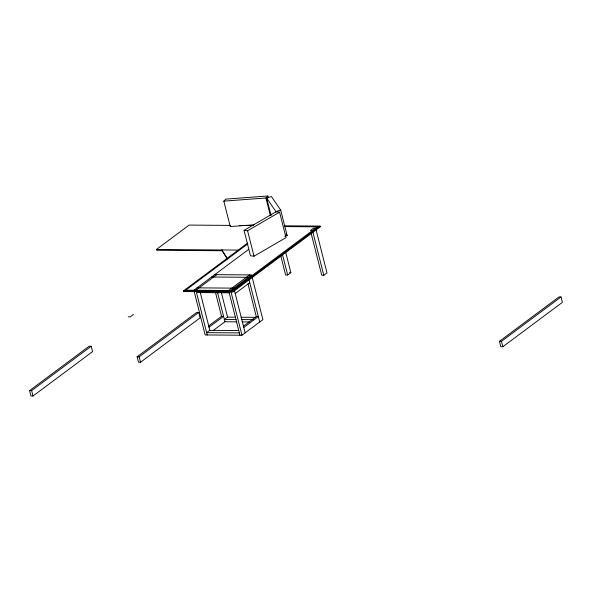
<?xml version="1.0" encoding="UTF-8"?>
<svg xmlns="http://www.w3.org/2000/svg" width="592" height="592" viewBox="0 0 592 592"><rect width="100%" height="100%" fill="white"/><g stroke="black" fill="none" stroke-linecap="round" stroke-linejoin="round"><path stroke-width="0.89" d="M254.057 224.797L230.251 226.566L223.806 201.117L225.759 199.112L267.88 195.996L268.324 197.75M223.806 201.117L265.934 197.994L267.88 195.996M222.422 250.749L156.614 250.246L156.414 249.469L189.144 225.086L230.503 225.397M29.6 390.594L89.148 346.216L91.198 346.231L92.559 351.633L33.011 396.004L30.969 395.989L29.6 390.594L31.642 390.609L91.198 346.231M133.459 314.47L130.277 316.838L128.227 316.824M221.852 249.972L227.491 259L222.044 250.742L222.229 249.979M284.16 225.811L320.013 226.085L320.205 226.854L232.93 291.893L183.853 291.516L183.661 290.746L247.663 243.053M183.853 291.516L247.856 243.823M192.637 291.131L248.581 249.439M195.9 290.243L216.805 274.658M201.902 292.182L200.444 293.269L209.812 330.277M137.129 356.821L196.677 312.443L198.72 312.458L200.089 317.86L140.533 362.23L138.491 362.215L137.129 356.821L139.172 356.835L198.72 312.458M249.528 274.91L228.616 290.494L239.93 335.213M232.02 290.517L317.482 226.832M183.661 290.746L232.737 291.123L320.013 226.085M235.209 293.536L249.75 282.695M208.443 326.096L221.534 316.335L223.576 316.357L209.028 327.191M213.305 330.425L224.945 321.752L236.756 321.841M280.874 256.203L285.625 274.991L287.675 275.006L290.857 272.631L285.647 252.059M243.201 326.362L256.292 316.602L258.341 316.616L243.793 327.457M194.08 291.123L205.165 334.946L241.973 335.227L262.885 319.643L252.022 276.716M311.118 233.226L321.752 275.265L323.794 275.28L326.984 272.912L315.891 229.082M499.441 341.31L558.989 296.932L561.031 296.955L562.4 302.349L502.852 346.727L500.802 346.712L499.441 341.31L501.483 341.325L561.031 296.955M244.052 230.369L276.057 211.773L279.579 212.173L286.017 237.621L254.012 256.218L250.49 255.811L244.052 230.369L247.574 230.769L279.579 212.173M271.069 215.54L266.629 197.994L271.439 196.566L280.704 210.108L287.142 235.549L284.737 236.26M280.704 210.108L275.887 211.529L266.629 197.994M275.62 212.025L276.36 211.81M239.693 225.471L253.48 225.574M284.767 226.581L320.205 226.854M315.662 228.186L313.619 228.172L310.437 230.547L312.48 230.562M156.414 249.469L238.206 250.098L238.406 250.867M289.495 272.623L290.857 272.631M214.763 274.644L251.57 274.925L230.658 290.509L241.973 335.227M211.581 277.012L248.388 277.293M197.032 287.853L233.84 288.134M185.673 290.161L234.75 290.539M229.2 292.803L196.485 292.552L207.215 334.961M235.623 317.194L227.446 317.134L224.353 319.436L236.171 319.532M241.077 317.238L255.618 317.349M241.625 319.569L253.435 319.658M242.209 321.885L249.476 321.937M238.798 330.565L209.716 330.343L206.63 332.652L239.346 332.896M286.114 234.047L287.142 235.549M501.483 341.325L502.852 346.727M312.709 231.457L323.794 275.28M282.465 254.434L287.675 275.006M265.934 197.994L270.374 215.547M247.574 230.769L254.012 256.218M248.973 279.609L259.703 322.018M247.937 283.568L256.292 316.602M234.425 290.45L245.155 332.859M232.737 291.123L232.93 291.893M221.193 291.989L227.676 317.615M217.479 292.248L224.945 321.752M215.429 292.233L221.534 316.335M139.172 356.835L140.533 362.23M31.642 390.609L33.011 396.004"/></g></svg>
